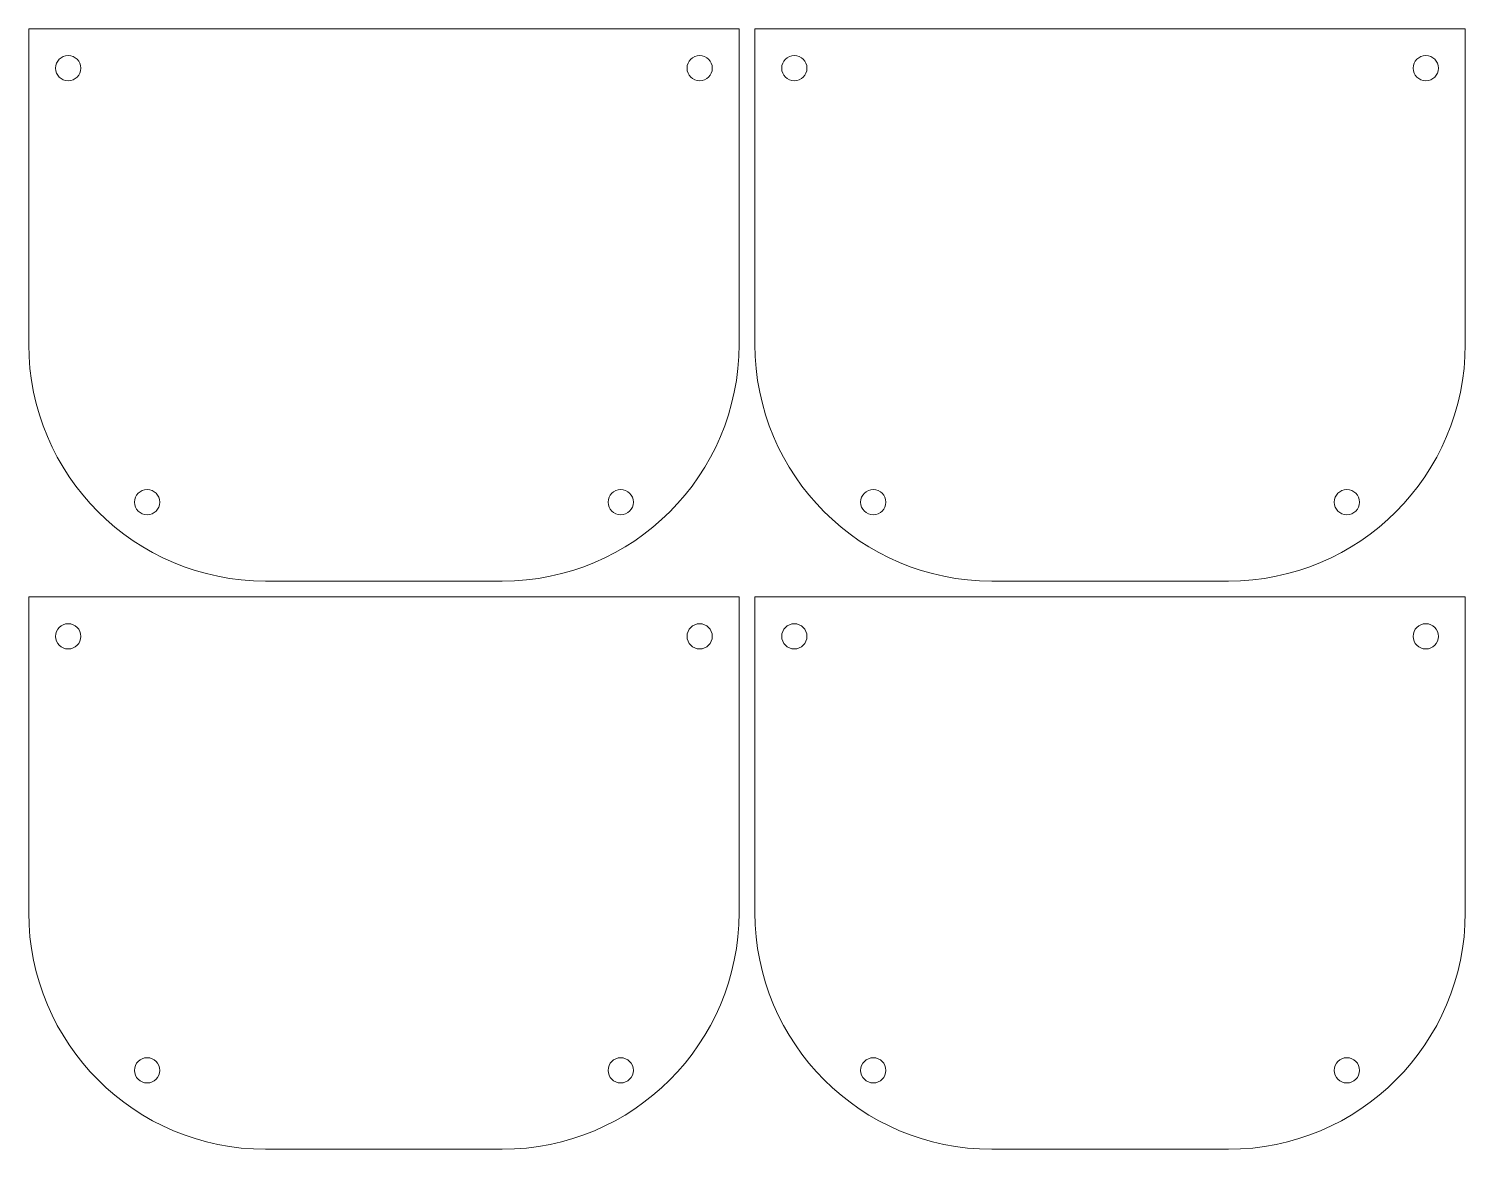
# Model space of a CAD drawing. Header units: millimetres. Extents: x 0 to 366, y 0 to 574.
# Drawn here: x 0 to 182, y 144 to 286 of the extents above; entities that cross this region are included whole.
import ezdxf

# ---------------------------------------------------------------- set-up
doc = ezdxf.new("R2010")
doc.units = ezdxf.units.MM
doc.layers.add('cut profiles', color=1, linetype='Continuous', lineweight=9, true_color=0xff0000)

msp = doc.modelspace()

# ---------------------------------------------------------------- linework, layer by layer
at = {"layer": 'cut profiles'}
for p, q in [((0, 246), (0, 286)), ((0, 286), (90, 286)), ((90, 246), (90, 286)), ((92, 246), (92, 286)), ((92, 286), (182, 286)), ((182, 246), (182, 286)), ((30, 216), (60, 216)), ((122, 216), (152, 216)), ((0, 174), (0, 214)), ((0, 214), (90, 214)), ((90, 174), (90, 214)), ((92, 174), (92, 214)), ((92, 214), (182, 214)), ((182, 174), (182, 214)), ((30, 144), (60, 144)), ((122, 144), (152, 144))]:
    msp.add_line(p, q, dxfattribs=at)
for centre in [(5, 281), (85, 281), (97, 281), (177, 281), (15, 226), (75, 226), (107, 226), (167, 226), (5, 209), (85, 209), (97, 209), (177, 209), (15, 154), (75, 154), (107, 154), (167, 154)]:
    msp.add_circle(centre, 1.6, dxfattribs=at)
for centre, start, end in [((30, 246), 180, 270), ((60, 246), 270, 0), ((122, 246), 180, 270), ((152, 246), 270, 0), ((30, 174), 180, 270), ((60, 174), 270, 0), ((122, 174), 180, 270), ((152, 174), 270, 0)]:
    msp.add_arc(centre, 30, start, end, dxfattribs=at)

doc.saveas('drawing.dxf')
